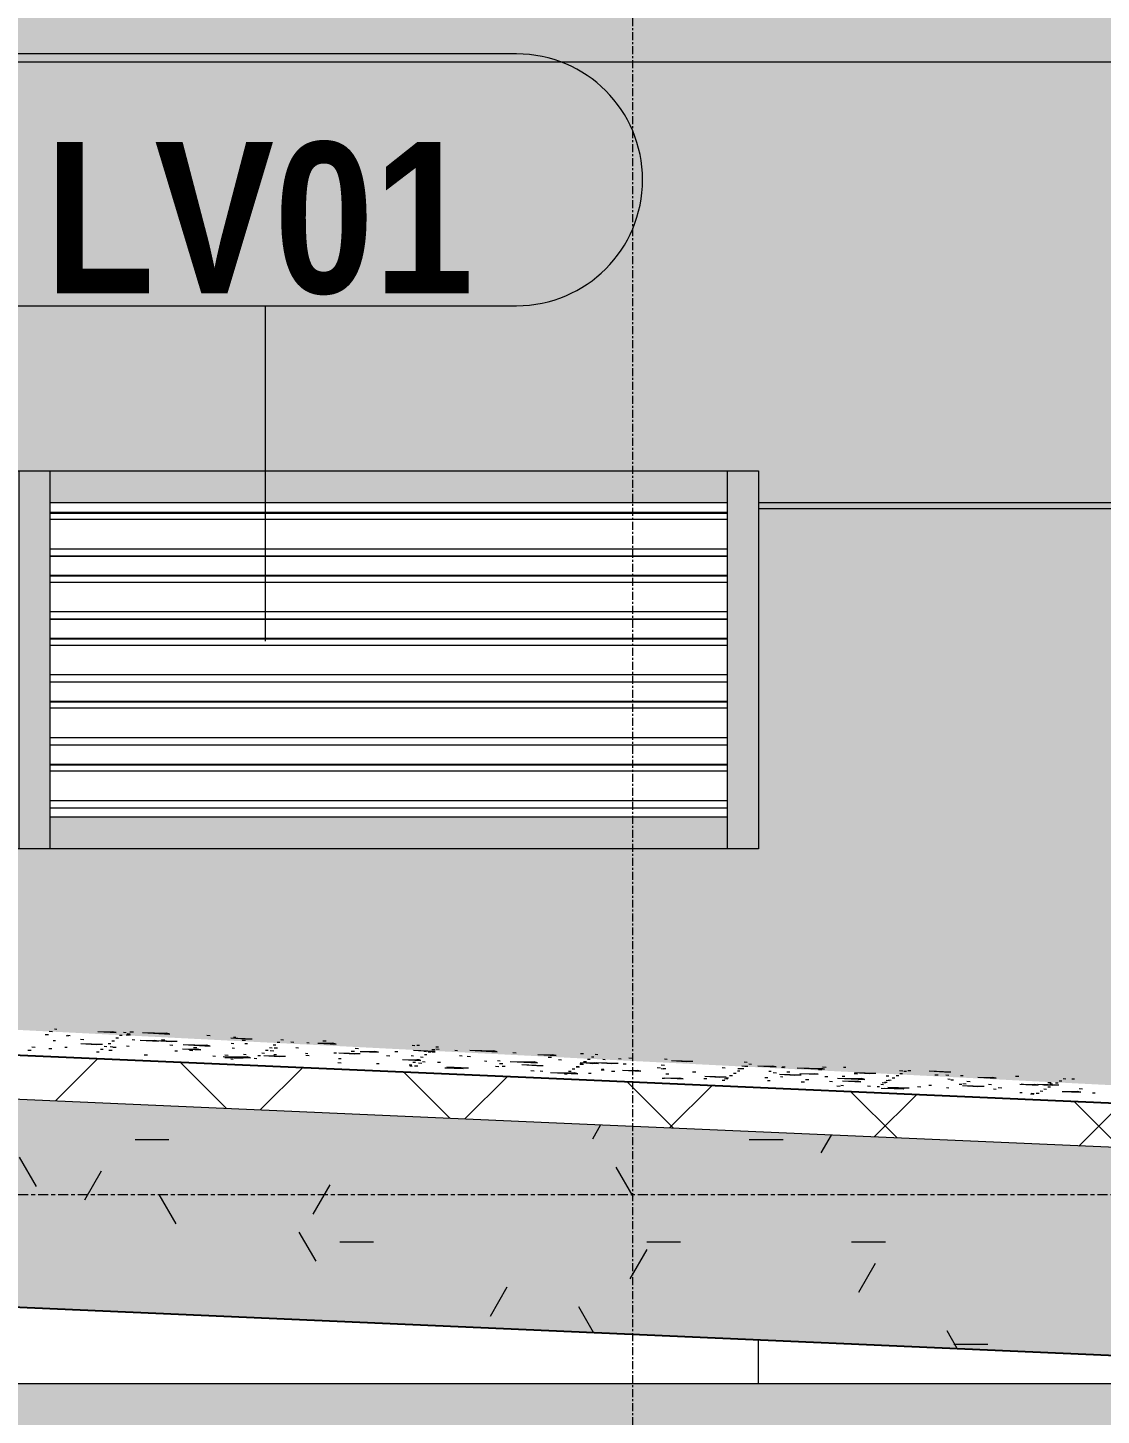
# Model space of a CAD drawing. Header units: millimetres. Extents: x -134153 to 99383, y -5233 to 35400.
# Drawn here: x 82598 to 84303, y 50 to 2254 of the extents above; entities that cross this region are included whole.
import ezdxf

# ---------------------------------------------------------------- set-up
doc = ezdxf.new("R2010")
doc.units = ezdxf.units.MM
doc.linetypes.add('Centre', pattern=[31.75, 6.35, -4.7625, 15.875, -4.7625])
doc.linetypes.add('Grid Line', pattern=[22.225, 12.7, -3.175, 3.175, -3.175])
for name, color, linetype, lineweight in [('0-2', 250, 'Continuous', 5), ('A-DETL-GENF-2', 9, 'Continuous', 9), ('A-DETL-THIN', 151, 'Continuous', 9), ('A-FLOR', 192, 'Continuous', 9), ('A-FLOR-3', 192, 'Continuous', 25), ('A-FLOR-LEVL-2', 51, 'Centre', 9), ('A-FLOR-MCUT', 51, 'Continuous', 9), ('A-FLOR-PATT', 8, 'Continuous', 9), ('A-GLAZ-CWMG', 51, 'Continuous', 9), ('A-WALL', 113, 'Continuous', 9), ('A-WALL-IDEN', 211, 'Continuous', 9), ('A-WALL-PATT-2', 111, 'Continuous', 5), ('L-SITE-WALL-1', 7, 'Continuous', 9), ('S-COLS-1', 7, 'Continuous', 9), ('S-GRID-1', 1, 'Grid Line', 9)]:
    doc.layers.add(name, color=color, linetype=linetype, lineweight=lineweight)
doc.styles.add('Arial_B', font='arialbd_0.ttf', dxfattribs={"width": 0.85, "height": 240})

# ---------------------------------------------------------------- blocks, each defined once
blk = doc.blocks.new('NCV_TKTC_KET CAU_rvt-2-TKCS_MẶT ĐỨNG HƯỚNG NAM')
at = {"layer": 'L-SITE-WALL-1'}
blk.add_line((122252.6, 100), (122252.6, 170), dxfattribs=at)
at = {"layer": 'S-COLS-1'}
blk.add_line((122252.6, 100), (122252.6, 170), dxfattribs=at)
blk = doc.blocks.new('FP_306-TKCS_MẶT ĐỨNG HƯỚNG NAM')
at = {"layer": 'A-FLOR-PATT'}
for p, q in [((121134.2, 663.6), (121138.2, 663.3)), ((121119.5, 655), (121124.9, 654.7)), ((121125.9, 659.9), (121131.2, 659.6)), ((121132.2, 645.4), (121136.1, 645.1)), ((121152.6, 653), (121156.5, 652.7)), ((121154.8, 653.7), (121159.3, 653.4)), ((121175.7, 647.3), (121181, 647.1)), ((121176.3, 640.6), (121200.6, 639)), ((121176.3, 640.6), (121210.5, 639.4)), ((121200.6, 639), (121210.5, 639.4)), ((121203, 659.5), (121226.5, 659.2)), ((121203, 659.5), (121232.1, 658)), ((121219.4, 640.5), (121223.6, 640.4)), ((121225.4, 645), (121229.7, 644.9)), ((121232.1, 658), (121226.5, 659.2)), ((121231.5, 649.4), (121235.8, 649.3)), ((121237.6, 653.8), (121241.9, 653.7)), ((121243.7, 658.3), (121247.9, 658.1)), ((121247.9, 654.3), (121253.2, 654.1)), ((121249.9, 656.3), (121254.4, 656)), ((121250.8, 654.6), (121254.8, 654.3)), ((121254.2, 659.1), (121259.6, 658.9)), ((121257.4, 646.8), (121262, 646.5)), ((121270.2, 645.6), (121293.7, 645.2)), ((121270.2, 645.6), (121299.3, 644.1)), ((121274.3, 657.9), (121312.3, 657.1)), ((121274.3, 657.9), (121317.6, 655.5)), ((121299.3, 644.1), (121293.7, 645.2)), ((121295.2, 645.3), (121329.3, 644)), ((121295.2, 645.3), (121319.4, 643.7)), ((121304.1, 646.7), (121309.4, 646.5)), ((121317.6, 655.5), (121312.3, 657.1)), ((121319.4, 643.7), (121329.3, 644)), ((121376.2, 653.5), (121381.5, 653.2)), ((121414.1, 649.5), (121448.2, 648.2)), ((121414.1, 649.5), (121438.3, 647.9)), ((121414.8, 640.8), (121419.3, 640.5)), ((121418.4, 650.8), (121422.3, 650.5)), ((121432.4, 645.9), (121437.7, 645.7)), ((121436.7, 640.7), (121440.7, 640.4)), ((121438.3, 647.9), (121448.2, 648.2)), ((121487.7, 642.5), (121492, 642.4)), ((121493.8, 646.7), (121498.1, 646.6)), ((121509.9, 643.1), (121514.4, 642.8)), ((121535, 642), (121538.9, 641.7)), ((121552.3, 641.3), (121575.8, 640.9)), ((121552.3, 641.3), (121581.4, 639.7)), ((121560.7, 644.9), (121566, 644.6)), ((121581.4, 639.7), (121575.8, 640.9)), ((121092, 630.1), (121097.4, 629.9)), ((121098.4, 635), (121103.7, 634.8)), ((121125.4, 632.7), (121129.9, 632.4)), ((121150.6, 634.9), (121154.5, 634.6)), ((121201.1, 627.2), (121205.4, 627.1)), ((121207.2, 631.6), (121211.5, 631.5)), ((121213.3, 636.1), (121217.5, 636)), ((121220.4, 630), (121225.7, 629.8)), ((121222.6, 635.6), (121227.1, 635.3)), ((121226.8, 634.9), (121232.1, 634.6)), ((121248.8, 636.8), (121252.8, 636.5)), ((121276.6, 622.6), (121281.9, 622.4)), ((121317.7, 638.4), (121322.2, 638.1)), ((121325.2, 629), (121329.7, 628.7)), ((121337.4, 631.8), (121361, 631.6)), ((121337.4, 631.8), (121366.6, 630.4)), ((121338.4, 638.8), (121376.3, 638.1)), ((121338.4, 638.8), (121381.7, 636.5)), ((121348.7, 629.7), (121354, 629.5)), ((121355.1, 634.4), (121360.4, 634.2)), ((121366.6, 630.4), (121361, 631.6)), ((121381.7, 636.5), (121376.3, 638.1)), ((121385.5, 620.8), (121390, 620.5)), ((121402.4, 620), (121440.4, 619.4)), ((121402.4, 620), (121445.7, 617.9)), ((121404.7, 618.4), (121428.2, 618.1)), ((121404.7, 618.4), (121433.8, 617)), ((121404.9, 622.4), (121410.2, 622.2)), ((121416.3, 633.5), (121420.3, 633.2)), ((121433.8, 617), (121428.2, 618.1)), ((121434.7, 623.4), (121438.6, 623.1)), ((121445.7, 617.9), (121440.4, 619.4)), ((121457.4, 621.3), (121461.6, 621.2)), ((121463.4, 625.5), (121467.7, 625.4)), ((121466.9, 621.6), (121501.1, 620.5)), ((121466.9, 621.6), (121491.2, 620.1)), ((121469.5, 629.8), (121473.8, 629.7)), ((121475.6, 634), (121479.8, 633.9)), ((121477, 629.2), (121482.4, 628.9)), ((121481.7, 638.3), (121485.9, 638.2)), ((121482.6, 623.3), (121487.1, 623)), ((121483.4, 633.8), (121488.7, 633.6)), ((121491.2, 620.1), (121501.1, 620.5)), ((121517.5, 634), (121522, 633.7)), ((121533, 625), (121536.9, 624.7)), ((121533.2, 621.9), (121538.5, 621.7)), ((121577.7, 625.8), (121582.2, 625.5)), ((121585.8, 625.9), (121619.9, 624.7)), ((121585.8, 625.9), (121610, 624.3)), ((121605.4, 628.4), (121610.7, 628.2)), ((121610, 624.3), (121619.9, 624.7)), ((121611.8, 632.9), (121617.1, 632.7)), ((121619.6, 627.9), (121643.1, 627.6)), ((121619.6, 627.9), (121648.7, 626.5)), ((121648.7, 626.5), (121643.1, 627.6)), ((121661.6, 621.2), (121666.9, 620.9)), ((121674.9, 627.9), (121679.4, 627.6)), ((121700.5, 621.4), (121704.4, 621.1)), ((121702.5, 637.8), (121706.4, 637.5)), ((121704.7, 629.8), (121738.8, 628.5)), ((121704.7, 629.8), (121728.9, 628.2)), ((121709.7, 638.1), (121714.2, 637.8)), ((121715.6, 619.1), (121719.8, 619)), ((121720.9, 628.2), (121724.8, 627.9)), ((121721.7, 623.1), (121725.9, 623)), ((121727.8, 627.2), (121732, 627.1)), ((121728.9, 628.2), (121738.8, 628.5)), ((121733.7, 627.4), (121739, 627.2)), ((121733.8, 631.2), (121738.1, 631.1)), ((121739.9, 635.2), (121744.2, 635.1)), ((121740.1, 631.8), (121745.4, 631.5)), ((121770, 629.9), (121774.5, 629.6)), ((121777.5, 621.2), (121782, 620.9)), ((121789.9, 620.2), (121795.2, 620)), ((121794.1, 629.7), (121832.1, 628.8)), ((121794.1, 629.7), (121837.4, 627.4)), ((121819.1, 629.1), (121823.1, 628.8)), ((121837.4, 627.4), (121832.1, 628.8)), ((121862, 626.1), (121867.4, 625.9)), ((121901.7, 623.1), (121925.2, 622.7)), ((121901.7, 623.1), (121930.8, 621.6)), ((121918.2, 619), (121923.5, 618.8)), ((121930.8, 621.6), (121925.2, 622.7)), ((121969.8, 624.7), (121974.3, 624.4)), ((121986.9, 619.6), (121991.1, 619.5)), ((121993, 623.4), (121997.2, 623.3)), ((122046.6, 617.6), (122051.9, 617.3)), ((121414.3, 616.1), (121418.3, 615.9)), ((121451.3, 617), (121455.5, 616.9)), ((121584.3, 610.1), (121589.6, 609.9)), ((121585.3, 616.8), (121589.8, 616.5)), ((121645.5, 608.8), (121650, 608.6)), ((121686.8, 614.9), (121710.3, 614.5)), ((121686.8, 614.9), (121715.9, 613.4)), ((121697.4, 606.9), (121701.6, 606.8)), ((121698.4, 604.9), (121702.4, 604.6)), ((121703.4, 610.9), (121707.7, 610.8)), ((121706.2, 605.1), (121711.5, 604.9)), ((121709.5, 615), (121713.8, 614.9)), ((121715.9, 613.4), (121710.3, 614.5)), ((121712.6, 609.6), (121717.9, 609.3)), ((121718.8, 611.8), (121722.8, 611.5)), ((121742.6, 611.1), (121747.2, 610.8)), ((121754.1, 602), (121777.6, 601.7)), ((121754.1, 602), (121783.2, 600.7)), ((121757.5, 603.2), (121791.6, 602)), ((121757.5, 603.2), (121781.7, 601.7)), ((121783.2, 600.7), (121777.6, 601.7)), ((121781.7, 601.7), (121791.7, 602)), ((121817.1, 613), (121821, 612.7)), ((121834.6, 604.5), (121839.9, 604.2)), ((121837.7, 613.3), (121842.3, 613)), ((121840.9, 608.8), (121846.2, 608.5)), ((121845.3, 604.7), (121849.8, 604.4)), ((121858.2, 612), (121896.2, 611.3)), ((121858.2, 612), (121901.5, 609.8)), ((121876.4, 607.1), (121910.5, 605.8)), ((121876.4, 607.1), (121900.6, 605.5)), ((121890.7, 597.6), (121896, 597.3)), ((121901.5, 609.8), (121896.2, 611.3)), ((121900.6, 605.5), (121910.5, 605.8)), ((121905.5, 596.9), (121910, 596.7)), ((121934.9, 615), (121939.4, 614.8)), ((121950.4, 596.5), (121954.7, 596.4)), ((121956.5, 600.4), (121960.7, 600.2)), ((121962.6, 604.2), (121966.8, 604.1)), ((121962.9, 603.5), (121968.2, 603.3)), ((121968.6, 608.1), (121972.9, 608)), ((121968.9, 610.4), (121992.5, 610)), ((121968.9, 610.4), (121998.1, 609)), ((121969.3, 607.7), (121974.6, 607.5)), ((121974.7, 611.9), (121979, 611.8)), ((121980.8, 615.8), (121985.1, 615.7)), ((121984.6, 609.1), (121988.6, 608.9)), ((121998.1, 609), (121992.5, 610)), ((121995.3, 610.6), (122029.4, 609.3)), ((121995.3, 610.6), (122019.5, 609)), ((122002.7, 598.9), (122007.2, 598.6)), ((122003, 600), (122006.9, 599.7)), ((122005, 615.5), (122008.9, 615.3)), ((122019.1, 596.7), (122024.4, 596.5)), ((122019.5, 609), (122029.4, 609.3)), ((122030, 616.7), (122034.5, 616.4)), ((122036.2, 598), (122059.7, 597.6)), ((122036.2, 598), (122065.3, 596.6)), ((122037.5, 608.4), (122042.1, 608.1)), ((122065.3, 596.6), (122059.7, 597.6)), ((122091.2, 602.4), (122096.5, 602.1)), ((122097.6, 606.5), (122102.9, 606.2)), ((122097.8, 600.7), (122102.3, 600.4)), ((122101.2, 600.9), (122105.2, 600.6)), ((122103.3, 616.2), (122107.2, 615.9)), ((122114.1, 613.6), (122148.2, 612.3)), ((122114.1, 613.6), (122138.3, 612)), ((122138.3, 612), (122148.2, 612.3)), ((122147.4, 595.6), (122152.7, 595.4)), ((122194.9, 602.2), (122199.4, 601.9)), ((122218.8, 597.1), (122223, 597)), ((122219.6, 601), (122224.9, 600.8)), ((122224.9, 600.8), (122229.1, 600.6)), ((122225.9, 605), (122231.2, 604.7)), ((122229.8, 611.3), (122234.3, 611)), ((122230.9, 604.4), (122235.2, 604.3)), ((122237, 608), (122241.3, 607.9)), ((122251.1, 605.1), (122274.6, 604.6)), ((122251.1, 605.1), (122280.2, 603.6)), ((122268.7, 596.8), (122272.7, 596.5)), ((122280.2, 603.6), (122274.6, 604.6)), ((122289.1, 602.8), (122293.1, 602.5)), ((122290, 603.6), (122294.5, 603.3)), ((122297.6, 595.7), (122302.1, 595.4)), ((122313.9, 601.9), (122351.9, 601)), ((122313.9, 601.9), (122357.3, 599.6)), ((122347.9, 599.4), (122353.2, 599.1)), ((122357.2, 599.6), (122351.9, 601)), ((122354.3, 603.2), (122359.6, 603)), ((122387.4, 603.1), (122391.3, 602.8)), ((122476.2, 597.5), (122481.5, 597.2)), ((122483.1, 596.5), (122487.4, 596.4)), ((122489.8, 597.9), (122494.3, 597.6)), ((122523.6, 596.9), (122557.7, 595.5)), ((122523.6, 596.9), (122547.8, 595.3)), ((122547.8, 595.3), (122557.7, 595.5)), ((121922.2, 594.7), (121960.2, 594)), ((121922.2, 594.7), (121965.5, 592.6)), ((121944.3, 592.6), (121948.6, 592.5)), ((121965.5, 592.6), (121960.2, 594)), ((121982.6, 593.5), (121986.5, 593.2)), ((122099.2, 585.6), (122103.2, 585.4)), ((122103.4, 585.8), (122126.9, 585.4)), ((122103.4, 585.8), (122132.5, 584.4)), ((122105.3, 592.5), (122109.8, 592.3)), ((122132.5, 584.4), (122126.9, 585.4)), ((122165.6, 585.1), (122170.1, 584.8)), ((122167, 588.8), (122201.1, 587.6)), ((122167, 588.8), (122191.2, 587.3)), ((122191.2, 587.3), (122201.1, 587.6)), ((122194.5, 582.4), (122198.7, 582.3)), ((122198.4, 584.8), (122203.7, 584.6)), ((122200.6, 586.1), (122204.8, 586)), ((122206.6, 589.8), (122210.9, 589.6)), ((122212.7, 593.4), (122217, 593.3)), ((122262.7, 586.7), (122267.2, 586.4)), ((122266.7, 582), (122270.7, 581.7)), ((122275.7, 594.2), (122281.1, 594)), ((122285.8, 591.9), (122320, 590.6)), ((122285.8, 591.9), (122310.1, 590.4)), ((122287.1, 588.1), (122291.1, 587.8)), ((122310.1, 590.4), (122320, 590.6)), ((122318.3, 593), (122341.8, 592.6)), ((122318.3, 593), (122347.4, 591.6)), ((122320.4, 579.7), (122325.7, 579.5)), ((122326.8, 583.6), (122332.1, 583.4)), ((122347.4, 591.6), (122341.8, 592.6)), ((122357.8, 588.2), (122362.3, 588)), ((122365.4, 580.5), (122369.9, 580.2)), ((122376.6, 573.2), (122381.9, 573)), ((122378, 585.7), (122416, 584.8)), ((122378, 585.7), (122421.3, 583.5)), ((122383.3, 574.3), (122387.3, 574)), ((122385.4, 588.7), (122389.3, 588.4)), ((122385.6, 581.2), (122409.1, 580.8)), ((122385.6, 581.2), (122414.7, 579.8)), ((122404.1, 592.7), (122409.4, 592.4)), ((122404.7, 594.6), (122438.8, 593.2)), ((122404.7, 594.6), (122428.9, 593)), ((122414.7, 579.8), (122409.1, 580.8)), ((122421.3, 583.5), (122416, 584.8)), ((122425.6, 573.2), (122430.1, 572.9)), ((122428.9, 593), (122438.8, 593.2)), ((122446.6, 575.7), (122450.9, 575.6)), ((122448.7, 578.4), (122454, 578.2)), ((122452.7, 579.2), (122457, 579.1)), ((122455, 589.4), (122459.5, 589.1)), ((122455.1, 582.2), (122460.4, 582)), ((122458.8, 582.7), (122463, 582.5)), ((122464.9, 586.1), (122469.1, 586)), ((122471, 589.6), (122475.2, 589.5)), ((122477, 593.1), (122481.3, 592.9)), ((122522.7, 574.5), (122527.3, 574.3)), ((122532.4, 590.8), (122537.7, 590.6)), ((122550.1, 590.5), (122554.6, 590.2)), ((122552.9, 584.3), (122556.8, 584)), ((122557.6, 583), (122562.1, 582.7)), ((122571.2, 576), (122575.2, 575.8)), ((122573.3, 589.9), (122577.2, 589.6)), ((122576.4, 573.8), (122610.6, 572.5)), ((122576.4, 573.8), (122600.6, 572.3)), ((122577.1, 576.9), (122582.4, 576.7)), ((122583.4, 580.6), (122588.7, 580.3)), ((122600.5, 587.2), (122624, 586.6)), ((122600.5, 587.2), (122629.6, 585.7)), ((122617.8, 575.8), (122622.4, 575.5)), ((122629.6, 585.7), (122624, 586.6)), ((122660.7, 588.8), (122666.1, 588.5)), ((122667.7, 575.7), (122691.2, 575.2)), ((122667.7, 575.7), (122696.8, 574.3)), ((122669.5, 576.3), (122673.5, 576)), ((122696.8, 574.3), (122691.2, 575.2)), ((122695.3, 576.1), (122729.4, 574.8)), ((122695.3, 576.1), (122719.5, 574.6)), ((122705.4, 575.1), (122710.7, 574.9)), ((122711.8, 578.7), (122717.1, 578.4)), ((122715, 576.6), (122719.5, 576.4)), ((122717.9, 574.9), (122722.2, 574.8)), ((122719.5, 574.6), (122729.4, 574.8)), ((122724, 578.2), (122728.3, 578)), ((122730.1, 581.4), (122734.3, 581.3)), ((122736.2, 584.7), (122740.4, 584.5)), ((122749.9, 584.6), (122754.4, 584.3)), ((122440.6, 572.2), (122444.8, 572.1)), ((122447.2, 569.7), (122480, 569)), ((122452.8, 569.6), (122476.3, 569.2)), ((122452.8, 569.6), (122481.9, 568.3)), ((122457.6, 571.1), (122491.7, 569.9)), ((122457.6, 571.1), (122481.8, 569.6)), ((122481.9, 568.3), (122476.3, 569.2)), ((122484, 568), (122480, 569)), ((122481.8, 569.6), (122491.7, 569.9)), ((122504.9, 572), (122510.2, 571.8)), ((122550.9, 570.4), (122554.8, 570.1)), ((122600.6, 572.3), (122610.6, 572.5)), ((122625.4, 568.4), (122629.9, 568.1)), ((122633.2, 570.5), (122638.6, 570.3)), ((122667.5, 562.7), (122671.4, 562.5)), ((122684.3, 560.6), (122689.6, 560.3)), ((122685.6, 561.4), (122690.1, 561.1)), ((122693.6, 561.8), (122697.9, 561.6)), ((122699.7, 565.1), (122703.9, 564.9)), ((122705.8, 568.3), (122710, 568.2)), ((122711.8, 571.6), (122716.1, 571.5)), ((122734.9, 564.5), (122758.4, 564.1)), ((122734.9, 564.5), (122764.1, 563.1)), ((122764.1, 563.1), (122758.4, 564.1)), ((122761.6, 568.8), (122766.9, 568.5)), ((122782.8, 562.4), (122787.3, 562.1))]:
    blk.add_line(p, q, dxfattribs=at)
blk = doc.blocks.new('Rectangular Mullion - 50 x 100mm-3867446-TKCS_MẶT ĐỨNG HƯỚNG NAM')
at = {"layer": 'A-GLAZ-CWMG'}
blk.add_hatch(color=256, dxfattribs=at).paths.add_polyline_path([(121127.6, 1500), (122202.6, 1500), (122202.6, 1550), (121127.6, 1550), (121127.6, 1544.3)])
for p, q in [((121127.6, 1500), (121127.6, 1550)), ((122202.6, 1550), (122202.6, 1500)), ((121127.6, 1500), (122202.6, 1500))]:
    blk.add_line(p, q, dxfattribs=at)
blk = doc.blocks.new('Rectangular Mullion - 50 x 100mm-3867448-TKCS_MẶT ĐỨNG HƯỚNG NAM')
at = {"layer": 'A-GLAZ-CWMG'}
blk.add_hatch(color=256, dxfattribs=at).paths.add_polyline_path([(119927.6, 950), (119927.6, 1000), (118852.6, 1000), (118852.6, 950)])
for p, q in [((118852.6, 950), (118852.6, 1000)), ((119927.6, 1000), (118852.6, 1000)), ((119927.6, 1000), (119927.6, 950))]:
    blk.add_line(p, q, dxfattribs=at)
blk = doc.blocks.new('Rectangular Mullion - 50 x 100mm-3089665-TKCS_MẶT ĐỨNG HƯỚNG NAM')
at = {"layer": 'A-GLAZ-CWMG'}
blk.add_hatch(color=256, dxfattribs=at).paths.add_polyline_path([(122252.564287, 950), (122252.564287, 1050), (122202.564287, 1050), (122202.564287, 950)])
blk.add_line((122202.564287, 1050), (122202.564287, 950), dxfattribs=at)
blk = doc.blocks.new('Rectangular Mullion - 50 x 100mm-3089666-TKCS_MẶT ĐỨNG HƯỚNG NAM')
at = {"layer": 'A-GLAZ-CWMG'}
blk.add_hatch(color=256, dxfattribs=at).paths.add_polyline_path([(122252.564287, 1050), (122252.564287, 1150), (122202.564287, 1150), (122202.564287, 1050)])
blk.add_line((122202.564287, 1150), (122202.564287, 1050), dxfattribs=at)
blk = doc.blocks.new('Rectangular Mullion - 50 x 100mm-3089694-TKCS_MẶT ĐỨNG HƯỚNG NAM')
at = {"layer": 'A-GLAZ-CWMG'}
blk.add_hatch(color=256, dxfattribs=at).paths.add_polyline_path([(122252.564287, 1450), (122252.564287, 1550), (122202.564287, 1550), (122202.564287, 1450)])
blk.add_line((122202.564287, 1550), (122202.564287, 1450), dxfattribs=at)
blk = doc.blocks.new('Rectangular Mullion - MULLION LA SACH-3867450-TKCS_MẶT ĐỨNG HƯỚNG NAM')
at = {"layer": 'A-GLAZ-CWMG'}
for p, q in [((121127.6, 1084.3), (122202.6, 1084.3)), ((121127.6, 1083.3), (122202.6, 1083.3)), ((121127.6, 1083.2), (122202.6, 1083.2)), ((121127.6, 1073.5), (122202.6, 1073.5)), ((121127.6, 1026.5), (122202.6, 1026.5)), ((121127.6, 1015), (122202.6, 1015)), ((121127.6, 1014.8), (122202.6, 1014.8))]:
    blk.add_line(p, q, dxfattribs=at)
blk = doc.blocks.new('Rectangular Mullion - 50 x 100mm-3089657-TKCS_MẶT ĐỨNG HƯỚNG NAM')
at = {"layer": 'A-GLAZ-CWMG'}
blk.add_hatch(color=256, dxfattribs=at).paths.add_polyline_path([(119977.6, 950), (119977.6, 1050), (119927.6, 1050), (119927.6, 950)])
for p, q in [((119927.6, 1050), (119927.6, 950)), ((119977.6, 950), (119977.6, 1050))]:
    blk.add_line(p, q, dxfattribs=at)
blk = doc.blocks.new('Rectangular Mullion - 50 x 100mm-3089658-TKCS_MẶT ĐỨNG HƯỚNG NAM')
at = {"layer": 'A-GLAZ-CWMG'}
blk.add_hatch(color=256, dxfattribs=at).paths.add_polyline_path([(119977.6, 1050), (119977.6, 1150), (119927.6, 1150), (119927.6, 1050)])
for p, q in [((119927.6, 1150), (119927.6, 1050)), ((119977.6, 1050), (119977.6, 1150))]:
    blk.add_line(p, q, dxfattribs=at)
blk = doc.blocks.new('Rectangular Mullion - 50 x 100mm-3089687-TKCS_MẶT ĐỨNG HƯỚNG NAM')
at = {"layer": 'A-GLAZ-CWMG'}
blk.add_hatch(color=256, dxfattribs=at).paths.add_polyline_path([(119977.6, 1450), (119977.6, 1550), (119927.6, 1550), (119927.6, 1450)])
for p, q in [((119927.6, 1550), (119927.6, 1450)), ((119977.6, 1450), (119977.6, 1550))]:
    blk.add_line(p, q, dxfattribs=at)
blk = doc.blocks.new('CTL_WALL TAG NO MARK - 10-2062273-TKCS_MẶT ĐỨNG HƯỚNG NAM')
at = {"layer": 'A-WALL-IDEN'}
for p, q in [((31780.1, 30252.1), (30982.6, 30252.1)), ((30982.6, 29852.1), (31780.1, 29852.1))]:
    blk.add_line(p, q, dxfattribs=at)
for centre, start, end in [((30982.6, 30052.1), 90, 270), ((31780.1, 30052.1), 270, 90)]:
    blk.add_arc(centre, 200, start, end, dxfattribs=at)

msp = doc.modelspace()

# ---------------------------------------------------------------- hatches: boundary and pattern name
at = {"layer": 'A-DETL-GENF-2'}
h = msp.add_hatch(dxfattribs=at)
h.set_pattern_fill('FP_61', color=256, style=0, pattern_type=2)
h.set_pattern_definition([(0, (44078.9, 0), (774.192, 774.192), [774.192, -774.192]), (0, (44078.9, 290.3), (774.192, 774.192), [774.192, -774.192]), (0, (44078.9, 580.64), (774.192, 774.192), [774.192, -774.192]), (90, (44175.7, 677.4), (-774.192, 774.192), [774.192, -774.192]), (90, (44466, 677.4), (-774.192, 774.192), [774.192, -774.192]), (90, (44756.3, 677.4), (-774.192, 774.192), [774.192, -774.192])])
h.paths.add_polyline_path([(-8674.5, -1216.2), (92867, -1216.2), (92867, 100), (-8674.5, 100), (-8674.5, -664.1)])
at = {"layer": 'A-FLOR-PATT'}
h = msp.add_hatch(dxfattribs=at)
h.set_pattern_fill('FP_33', color=256, style=0, pattern_type=2)
h.set_pattern_definition([(45, (44078.9, 0), (-169.7056, 169.7056), []), (135, (44078.9, 0), (-169.7056, -169.7056), [])])
h.paths.add_polyline_path([(88758.9, 280.1), (88758.9, 350), (80758.9, 702), (80758.9, 632.1), (88503.9, 291.3)])
h = msp.add_hatch(dxfattribs=at)
h.set_pattern_fill('FP_34', color=256, style=0, pattern_type=2)
h.set_pattern_definition([(0, (44078.91, 0), (650.24, 162.56), [53.645, -434.035, 53.645, -434.035, -2600.96]), (0, (44078.91, 0), (650.24, 162.56), [-975.36, 53.645, -921.715, 53.645, -434.035, -1137.92]), (0, (44078.91, 0), (650.24, 162.56), [-2438.4, 53.645, -271.475, 53.645, -759.155]), (120, (44322.75, 81.28), (-465.9011, 481.84436), [53.645, -434.035, 53.645, -3034.995]), (120, (44322.75, 81.28), (-465.9011, 481.84436), [-541.325, -434.035, 53.645, -921.715, -1625.6]), (120, (44322.75, 81.28), (-465.9011, 481.84436), [-1950.72, 53.645, -434.035, 53.645, -1084.275]), (120, (44322.75, 81.28), (-465.9011, 481.84436), [-2492.045, -271.475, 53.645, -759.155]), (240, (44404.03, 406.4), (-184.3389, -644.40436), [53.645, -434.035, 53.645, -3034.995]), (240, (44404.03, 406.4), (-184.3389, -644.40436), [-541.325, -434.035, 53.645, -921.715, -1625.6]), (240, (44404.03, 406.4), (-184.3389, -644.40436), [-1950.72, 53.645, -434.035, 53.645, -1084.275]), (240, (44404.03, 406.4), (-184.3389, -644.40436), [-2492.045, -271.475, 53.645, -759.155])])
h.paths.add_polyline_path([(88758.9, 100), (88758.9, 280.1), (80758.9, 632.1), (80758.9, 302), (85349.7, 100), (88503.9, 100)])
h = msp.add_hatch(dxfattribs=at)
h.set_pattern_fill('FP_35', color=256, style=0, pattern_type=2)
h.set_pattern_definition([(50, (44078.9, 0), (291.4942, -25.5022), [30.48, -335.28]), (355, (44078.9, 0), (-56.3889, 305.6909), [24.384, -268.224]), (100.451, (44103.2, -2.12), (235.108, 280.1865), [25.904, -284.944]), (46.184, (44078.9, 81.28), (433.727, -67.2684), [45.72, -502.92]), (96.636, (44115.05, 75.67), (379.844, 395.8845), [38.856, -427.416]), (351.184, (44078.9, 81.3), (379.848, 395.881), [36.576, -402.336]), (21, (44119.55, 60.96), (242.5828, -163.6239), [30.48, -335.28]), (326, (44119.55, 60.96), (98.883, 294.7011), [24.384, -268.224]), (71.451, (44139.77, 47.33), (341.4672, 131.074), [25.904, -284.944]), (37.5, (44078.91, 0), (4.94191, 135.28833), [5.364, -259.608, 5.364, -266.924, -269.24]), (37.5, (44078.91, 0), (4.94191, 135.28833), [-537.261, 5.364, -263.876]), (7.5, (44078.91, 0), (106.9117, 160.28908), [5.364, -149.88, 5.364, -253.512, -102.616]), (7.5, (44078.91, 0), (106.9117, 160.28908), [-414.122, 5.364, -97.252]), (327.5, (43988.28, 0), (216.9455, -9.16625), [5.364, -96.236, 5.364, -311.628, -420.624]), (327.5, (43988.28, 0), (216.9455, -9.16625), [-418.592, 5.364, -415.26]), (317.5, (43947.64, 0), (237.0069, 40.6827), [5.364, -126.716, 5.364, -205.151, -298.704]), (317.5, (43947.64, 0), (237.0069, 40.6827), [-342.595, 5.364, -293.34])])
h.paths.add_polyline_path([(88758.9, 100), (88758.9, 280.1), (80758.9, 632.1), (80758.9, 302), (85349.7, 100), (88503.9, 100)])
at = {"layer": 'A-WALL-PATT-2'}
h = msp.add_hatch(color=256, dxfattribs=at)
h.paths.add_polyline_path([(77608.9, 2200), (77958.9, 2200), (77958.9, 3290), (77608.9, 3290), (77608.9, 3200.6)])
h.paths.add_polyline_path([(80174.4, 2200), (88768.9, 2200), (88768.9, 3290), (79748.9, 3290), (79748.9, 2200)])
h.paths.add_polyline_path([(77608.9, 3300), (77958.9, 3300), (77958.9, 4690), (77608.9, 4690), (77608.9, 4304.9)])
h.paths.add_polyline_path([(86520.7, 3300), (88768.9, 3300), (88768.9, 4690), (79748.9, 4690), (79748.9, 3300), (80174.4, 3300)])
h.paths.add_polyline_path([(86520.7, 4700), (88768.9, 4700), (88768.9, 5550), (88758.9, 5550), (88758.9, 5600), (77608.9, 5600), (77608.9, 4700), (80174.4, 4700)])
h = msp.add_hatch(color=256, dxfattribs=at)
h.paths.add_polyline_path([(77608.9, 400), (77608.9, 500), (77598.9, 500), (77598.9, 400)])
h.paths.add_polyline_path([(88758.9, 400), (88768.8, 400), (88768.8, 600), (88758.8, 600), (88758.8, 610), (88768.8, 610), (88768.8, 1490), (88358.9, 1490), (88358.9, 750), (84458.9, 750), (84458.9, 1490), (83758.9, 1490), (83758.9, 950), (80308.9, 950), (80308.9, 1490), (79808.9, 1490), (79808.9, 600), (80758.9, 600), (80758.9, 754.2), (81272.7, 728.3), (87769, 400), (88503.9, 400)])
h.paths.add_polyline_path([(77608.9, 600), (77958.9, 600), (77958.9, 1490), (77598.9, 1490), (77598.9, 900), (77608.9, 900), (77608.9, 830)])
h.paths.add_polyline_path([(80308.9, 1500), (80308.9, 1550), (83758.9, 1550), (83758.9, 1500), (84458.9, 1500), (84458.9, 1550), (88358.9, 1550), (88358.9, 1500), (88768.8, 1500), (88768.8, 2200), (79808.9, 2200), (79808.9, 1500), (80174.4, 1500)])
h.paths.add_polyline_path([(77958.9, 1500), (77958.9, 2200), (77598.9, 2200), (77598.9, 1500)])
msp.add_hatch(color=256, dxfattribs=at).paths.add_polyline_path([(83758.9, 1490), (84458.9, 1490), (84458.9, 1500), (83758.9, 1500)])

# ---------------------------------------------------------------- linework, layer by layer
at = {"layer": 'A-DETL-THIN'}
msp.add_line((92867, 100), (-8674.5, 100), dxfattribs=at)
at = {"layer": 'A-FLOR-3', "flags": 128}
for points in [[(88758.9, 350), (87870, 389.1), (86981.1, 428.2), (86092.2, 467.3), (85203.3, 506.4), (84314.4, 545.6), (83425.5, 584.7), (82536.6, 623.8), (81647.7, 662.9), (80758.9, 702)], [(80758.9, 302), (81647.7, 262.9), (82536.6, 223.8), (83425.5, 184.7), (84314.4, 145.6), (85203.3, 106.4), (85349.7, 100)]]:
    msp.add_lwpolyline(points, dxfattribs=at)
at = {"layer": 'A-FLOR-LEVL-2'}
for p, q in [((-12769.4, 2200), (95658.9, 2200)), ((95658.9, 400), (-12769.4, 400))]:
    msp.add_line(p, q, dxfattribs=at)
at = {"layer": 'A-FLOR-MCUT', "flags": 128}
msp.add_lwpolyline([(88758.9, 280.1), (87870, 319.2), (86981.1, 358.3), (86092.2, 397.4), (85203.3, 436.5), (84314.4, 475.6), (83425.5, 514.7), (82536.6, 553.8), (81647.7, 593), (80758.9, 632.1)], dxfattribs=at)
at = {"layer": 'A-WALL'}
for p, q in [((79658.8, 2200), (88768.9, 2200)), ((80308.9, 1550), (83758.9, 1550)), ((83758.9, 1550), (83758.9, 950)), ((83758.9, 1500), (84458.9, 1500)), ((84458.9, 1490), (83758.9, 1490)), ((83758.9, 950), (80308.9, 950))]:
    msp.add_line(p, q, dxfattribs=at)
at = {"layer": 'A-WALL-IDEN'}
msp.add_line((82975.8, 1279.7), (82975.8, 1812.6), dxfattribs=at)
at = {"layer": 'S-GRID-1'}
for p, q in [((83558.9, 856.3), (83558.9, 30285.9)), ((83558.9, -3143.7), (83558.9, 856.3))]:
    msp.add_line(p, q, dxfattribs=at)

# ---------------------------------------------------------------- block references
at = {"layer": '0-2'}
msp.add_blockref('NCV_TKTC_KET CAU_rvt-2-TKCS_MẶT ĐỨNG HƯỚNG NAM', (-38493.7, 0), dxfattribs=at)
at = {"layer": 'A-FLOR'}
msp.add_blockref('FP_306-TKCS_MẶT ĐỨNG HƯỚNG NAM', (-38493.7, 0), dxfattribs=at)
at = {"layer": 'A-GLAZ-CWMG'}
for name, p in [('Rectangular Mullion - 50 x 100mm-3089687-TKCS_MẶT ĐỨNG HƯỚNG NAM', (-37343.7, 0)), ('Rectangular Mullion - 50 x 100mm-3867446-TKCS_MẶT ĐỨNG HƯỚNG NAM', (-38493.7, 0)), ('Rectangular Mullion - 50 x 100mm-3089694-TKCS_MẶT ĐỨNG HƯỚNG NAM', (-38493.7, 0)), ('Rectangular Mullion - MULLION LA SACH-3867450-TKCS_MẶT ĐỨNG HƯỚNG NAM', (-38493.7, 400)), ('Rectangular Mullion - 50 x 100mm-3089658-TKCS_MẶT ĐỨNG HƯỚNG NAM', (-37343.7, 300)), ('Rectangular Mullion - 50 x 100mm-3089666-TKCS_MẶT ĐỨNG HƯỚNG NAM', (-38493.7, 300)), ('Rectangular Mullion - MULLION LA SACH-3867450-TKCS_MẶT ĐỨNG HƯỚNG NAM', (-38493.7, 300)), ('Rectangular Mullion - 50 x 100mm-3089658-TKCS_MẶT ĐỨNG HƯỚNG NAM', (-37343.7, 200)), ('Rectangular Mullion - 50 x 100mm-3089666-TKCS_MẶT ĐỨNG HƯỚNG NAM', (-38493.7, 200)), ('Rectangular Mullion - MULLION LA SACH-3867450-TKCS_MẶT ĐỨNG HƯỚNG NAM', (-38493.7, 200)), ('Rectangular Mullion - 50 x 100mm-3089658-TKCS_MẶT ĐỨNG HƯỚNG NAM', (-37343.7, 100)), ('Rectangular Mullion - 50 x 100mm-3089666-TKCS_MẶT ĐỨNG HƯỚNG NAM', (-38493.7, 100)), ('Rectangular Mullion - MULLION LA SACH-3867450-TKCS_MẶT ĐỨNG HƯỚNG NAM', (-38493.7, 100)), ('Rectangular Mullion - 50 x 100mm-3089658-TKCS_MẶT ĐỨNG HƯỚNG NAM', (-37343.7, 0)), ('Rectangular Mullion - 50 x 100mm-3089666-TKCS_MẶT ĐỨNG HƯỚNG NAM', (-38493.7, 0)), ('Rectangular Mullion - MULLION LA SACH-3867450-TKCS_MẶT ĐỨNG HƯỚNG NAM', (-38493.7, 0)), ('Rectangular Mullion - 50 x 100mm-3089657-TKCS_MẶT ĐỨNG HƯỚNG NAM', (-37343.7, 0)), ('Rectangular Mullion - 50 x 100mm-3089665-TKCS_MẶT ĐỨNG HƯỚNG NAM', (-38493.7, 0)), ('Rectangular Mullion - 50 x 100mm-3867448-TKCS_MẶT ĐỨNG HƯỚNG NAM', (-36218.7, 0))]:
    msp.add_blockref(name, p, dxfattribs=at)
at = {"layer": 'A-WALL-IDEN'}
msp.add_blockref('CTL_WALL TAG NO MARK - 10-2062273-TKCS_MẶT ĐỨNG HƯỚNG NAM', (51594.5, -28039.6), dxfattribs=at)

# ---------------------------------------------------------------- texts
at = {"layer": 'A-WALL-IDEN', "insert": (82965.8, 1950.6), "char_height": 240, "width": 701.76, "attachment_point": 5, "line_spacing_factor": 0.936439, "style": 'Arial_B'}
msp.add_mtext('\\pt6.7992,13.6008,20.4,27.1992,34.0008,40.8,47.5992,54.4008,61.2,67.9992,74.8008,81.6,88.3992,95.2008,102,108.7992,115.6008,122.4,129.1992,136.0008,142.8,149.5992,156.4008,163.2,169.9992,176.8008,183.6,190.3992,197.2008,204,210.7992,217.6008;LV01', dxfattribs=at)

doc.saveas('drawing.dxf')
